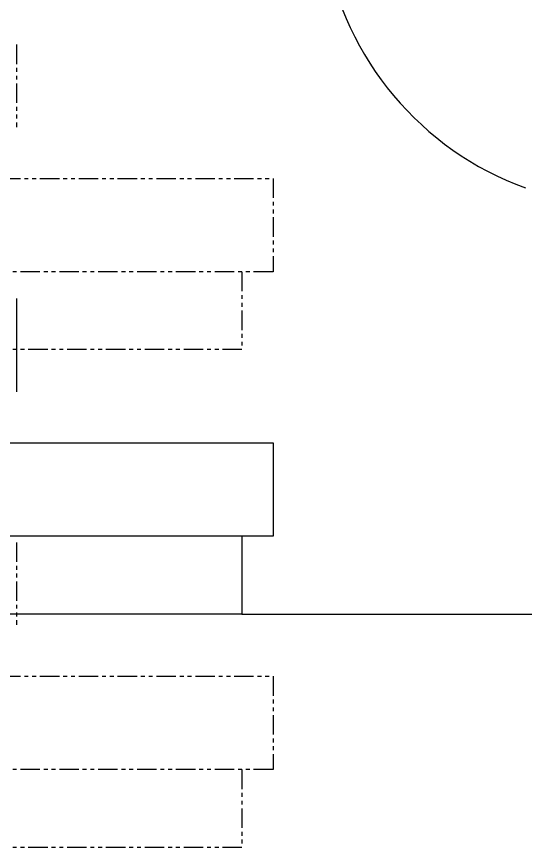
# Model space of a CAD drawing. Extents: x 1 to 232, y 0 to 329.
# Drawn here: x 120.4 to 153.1, y 18.2 to 71.6 of the extents above; entities that cross this region are included whole.
import ezdxf

# ---------------------------------------------------------------- set-up
doc = ezdxf.new("R2010")
doc.units = 0
doc.linetypes.add('PHANTOM', pattern=[2.5, 1.25, -0.25, 0.25, -0.25, 0.25, -0.25])
doc.layers.get('0').update_dxf_attribs({"linetype": 'CONTINUOUS'})

msp = doc.modelspace()

# ---------------------------------------------------------------- linework, layer by layer
at = {"color": 3, "linetype": 'PHANTOM'}
for p, q in [((120.417, 69.822), (120.417, 64.522)), ((76.917, 61.222), (136.917, 61.222)), ((136.917, 61.222), (136.917, 55.222)), ((136.917, 55.222), (76.917, 55.222)), ((134.917, 55.222), (134.917, 50.222)), ((134.917, 50.222), (78.917, 50.222)), ((120.417, 37.822), (120.417, 32.522)), ((76.917, 29.222), (136.917, 29.222)), ((136.917, 29.222), (136.917, 23.222)), ((136.917, 23.222), (76.917, 23.222)), ((134.917, 23.222), (134.917, 18.222)), ((134.917, 18.222), (78.917, 18.222))]:
    msp.add_line(p, q, dxfattribs=at)
at = {"color": 7, "linetype": 'CONTINUOUS'}
for p, q in [((120.417, 53.493), (120.417, 51.993)), ((120.417, 52.493), (120.417, 47.493)), ((120.417, 52.493), (120.417, 47.493)), ((76.917, 44.222), (136.917, 44.222)), ((76.917, 44.222), (136.917, 44.222)), ((136.917, 44.222), (136.917, 38.222)), ((136.917, 44.222), (136.917, 38.222)), ((136.917, 44.222), (136.917, 38.222)), ((136.917, 38.222), (76.917, 38.222)), ((136.917, 38.222), (76.917, 38.222)), ((136.917, 38.222), (76.917, 38.222)), ((134.917, 38.222), (134.917, 33.222)), ((134.917, 38.222), (134.917, 33.222)), ((134.917, 33.222), (78.917, 33.222)), ((134.917, 33.222), (78.917, 33.222)), ((134.917, 33.222), (225.232, 33.222))]:
    msp.add_line(p, q, dxfattribs=at)
msp.add_arc((159.989, 79.406), 20, 190, 250, dxfattribs=at)

doc.saveas('drawing.dxf')
